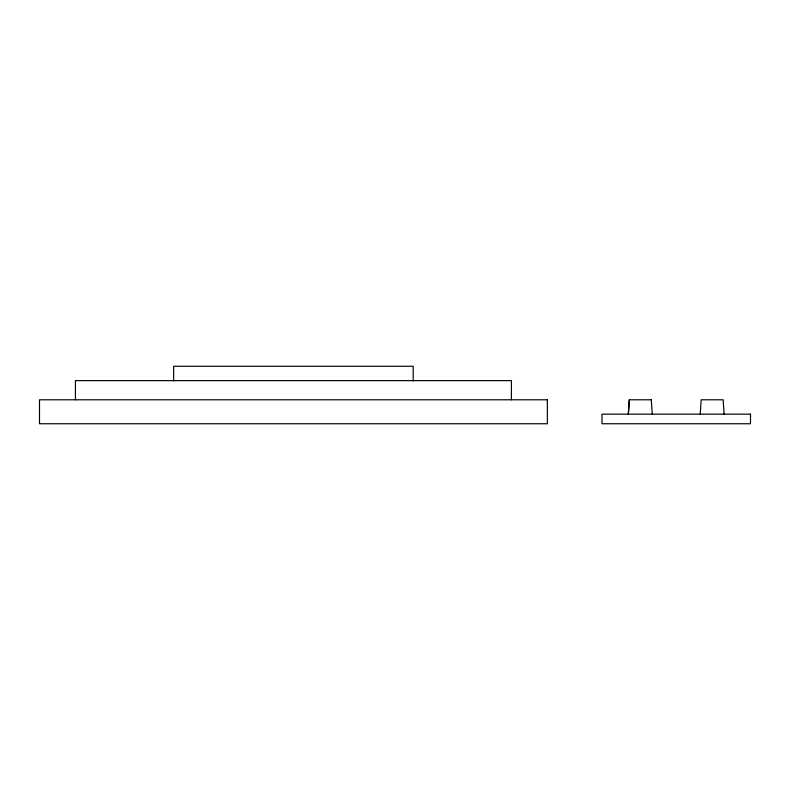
<?xml version="1.0" encoding="UTF-8"?>
<svg xmlns="http://www.w3.org/2000/svg" width="790" height="790" viewBox="0 0 790 790"><rect width="100%" height="100%" fill="white"/><g stroke="black" fill="none" stroke-linecap="round" stroke-linejoin="round"><path stroke-width="1.19" d="M628.376 414.167L629.324 399.789L651.325 399.789M700.236 414.167L701.194 399.789L723.146 399.789L724.104 414.167M628.327 414.167L629.284 399.789M651.286 399.789L652.283 414.167M511.416 399.789L511.416 380.622L75.435 380.622L75.435 399.789M413.2 380.997L413.2 366.254L173.652 366.254L173.652 380.997M547.351 399.789L39.5 399.789L39.5 423.746L547.351 423.746L547.351 399.789M750.5 414.167L601.98 414.167L601.98 423.746L750.5 423.746L750.5 414.167"/></g></svg>
